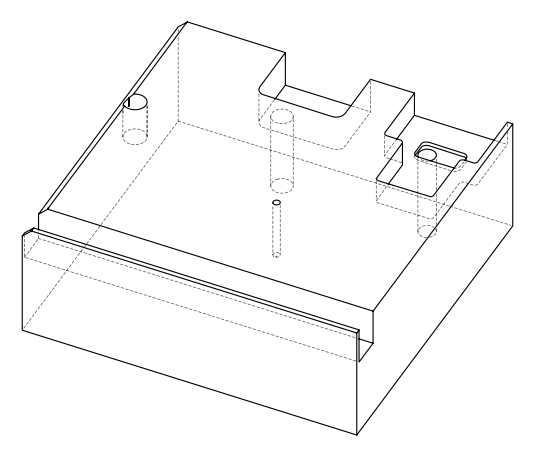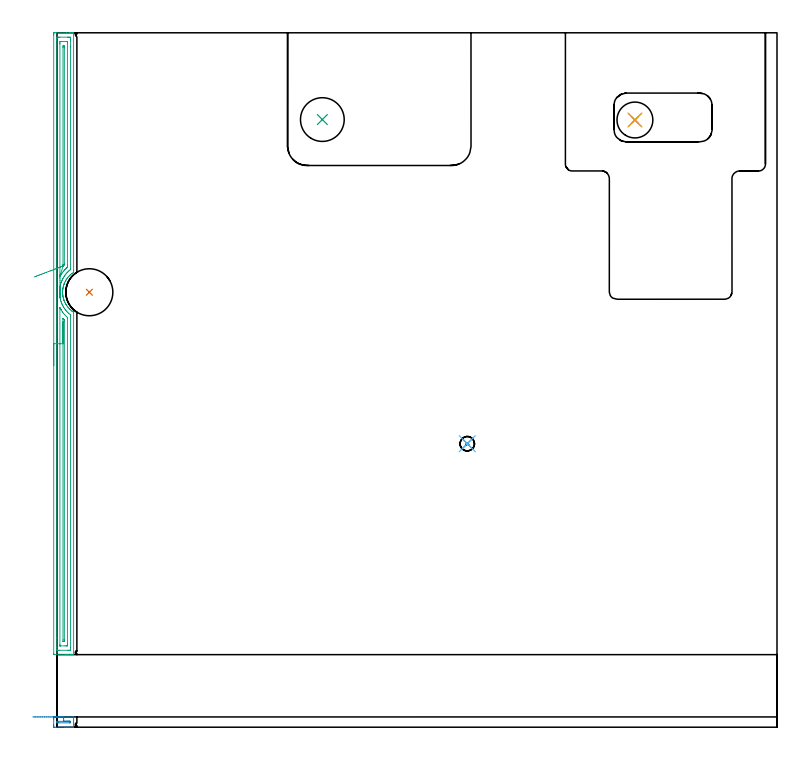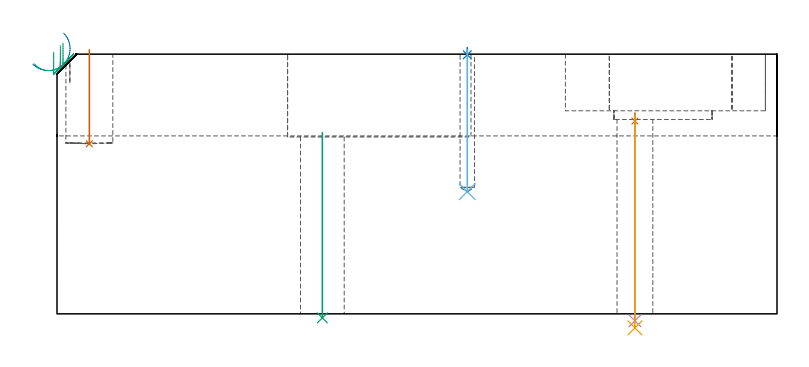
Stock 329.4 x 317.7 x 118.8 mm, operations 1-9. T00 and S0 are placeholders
(PLAN: 13 operations, 9 tool changes, 150.2 min)
(1 SPOT_DRILL | STEP1HOLE_1 | NXT0321_9005460120000 | 0.04 min | 3298 mm3)
(2 SPOT_DRILL_1 | STEP1POCKET | NXT0321_9005460120000 | 0.03 min | 1 mm3)
(3 INDEXABLE_INSERT_DRILL_THROUGH_HOLE_FROM_SOLID | STEP1HOLE | NXT0302_011 | 0.35 min | 37286 mm3)
(4 DRILL_THROUGH_HOLE_INTO_CENTER | STEP1HOLE_1 | NXT0301_065 | 0.38 min | 6174 mm3)
(5 DRILL_TO_ENLARGE_THROUGH_HOLE | STEP1HOLE_1 | UGT0301_288 | 0.4 min | 15593 mm3)
(6 DRILL_BLIND_HOLE_INTO_CENTER | STEP1POCKET | UGT0301_461 | 0.26 min | 2092 mm3)
(7 INDEXABLE_INSERT_DRILL_BLIND_HOLE_FROM_SOLID | STEP1POCKET_1 | NXT0302_014 | 0.17 min | 14777 mm3)
(8 AREA_MILL | FG_CHAMFER_SURFACE | UGT0205_001 | 0.35 min | 425 mm3)
(9 AREA_MILL_1 | FG_CHAMFER_SURFACE_1 | UGT0205_001 | 9.19 min | 11876 mm3)
(10 MILL_OPEN_POCKET | POCKET_OPEN | NXT0201_008 | Follow Part, ap 1.5, ae 75% | 108.1 min | 229521 mm3)
(11 MILL_RECTANGULAR_POCKET | POCKET_RECTANGULAR_STRAIGHT | UGT0201_101 | Follow Part, ap 2.5, ae 75% | 0.76 min | 3056 mm3)
(12 MILL_SLOT | SLOT_PARTIAL_RECTANGULAR | NXT0201_012 | Follow Part, ap 4, ae 75% | 14.12 min | 179861 mm3)
(13 MILL_RECTANGULAR_SLOT | SLOT_RECTANGULAR | NXT0201_012 | Follow Part, ap 4, ae 75% | 16.01 min | 350660 mm3)
(TOOL NXT0321_9005460120000 | NC Spot Drill, 142deg, 12mm, Carbide, Uncoated | D12 PA142 FL30 Z2)
(TOOL NXT0302_011 | Index. Insert Drill 20mm [880-D2000L25-05] | D20 PA176 FL100 Z2)
(TOOL NXT0301_065 | Carbide Drill 9.4mm [860.1-0940-075A1-MM 2214] | D9.4 PA140 FL98 Z2)
(TOOL UGT0301_288 | Twist Drill 16.4 mm | D16.4 PA118 FL125 Z2)
(TOOL UGT0301_461 | Carbide Drill 6.6 mm | D6.6 PA118 FL63 Z2)
(TOOL NXT0302_014 | Index. Insert Drill 21.5mm [880-D2150L25-03] | D21.5 PA176 FL65 Z2)
(TOOL UGT0205_001 | Chamfer Mill 20 x 3 x 45 deg. | D20 FL50 Z2)
(TOOL NXT0201_008 | ENDMILL 6mm [2P460-0600-NA 1630] | D6 FL26 Z6)
(TOOL UGT0201_101 | End Mill 10 mm | D10 FL12 Z2)
(TOOL NXT0201_012 | ENDMILL 16mm [2P460-1600-NA 1630] | D16 FL38 Z6)
(OP 1 SPOT_DRILL)
G17 G21 G94 G90
T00 M6
G54
G17 G0 G90 X264.4 Y277.8 S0 M3
G43 Z128.8 H0
G94 G81 G98 Z88.194 F250. R91.9
G80
M5
M2
(OP 2 SPOT_DRILL_1)
G17 G21 G94 G90
T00 M6
G54
G17 G0 G90 X187.7 Y129.7 S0 M3
G43 Z128.8 H0
G94 G81 G98 Z118.516 F250. R121.8
G80
M5
M2
(OP 3 INDEXABLE_INSERT_DRILL_THROUGH_HOLE_FROM_SOLID)
G17 G21 G94 G90
T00 M6
G54
G17 G0 G90 X121.4 Y278. S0 M3
G43 Z128.8 H1
G94 G81 G98 Z-1.849 F250. R82.9
G80
M5
M2
(OP 4 DRILL_THROUGH_HOLE_INTO_CENTER)
G17 G21 G94 G90
T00 M6
G54
G17 G0 G90 X264.4 Y277.8 S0 M3
G43 Z128.8 H1
G94 G73 G98 Z-3.211 F250. Q9.211 R90.9
G80
M5
M2
(OP 5 DRILL_TO_ENLARGE_THROUGH_HOLE)
G17 G21 G94 G90
T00 M6
G54
G17 G0 G90 X264.4 Y277.8 S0 M3
G43 Z128.8 H0
G94 G73 G98 Z-6.427 F250. Q15.888 R90.9
G80
M5
M2
(OP 6 DRILL_BLIND_HOLE_INTO_CENTER)
G17 G21 G94 G90
T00 M6
G54
G17 G0 G90 X187.7 Y129.7 S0 M3
G43 Z128.8 H0
G94 G81 G98 Z55.9 F250. R120.8
G80
M5
M2
(OP 7 INDEXABLE_INSERT_DRILL_BLIND_HOLE_FROM_SOLID)
G17 G21 G94 G90
T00 M6
G54
G17 G0 G90 X14.8 Y199. S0 M3
G43 Z128.8 H1
G94 G81 G98 Z77.8 F250. R120.8
G80
M5
M2
(OP 8 AREA_MILL)
G17 G21 G94 G90
T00 M6
G54
G17 G0 G90 X-11.092 Y4.7 S1061 M3
G43 Z128.8 H0
Z114.255
G94 G1 X-10.449 Z113.665 F250.
X-9.758 Z113.133
X-9.022 Z112.664
X-8.249 Z112.261
X-7.443 Z111.926
X-6.611 Z111.663
X-5.759 Z111.474
X-4.895 Z111.36
X-4.023 Z111.321
X-3.151 Z111.358
X-2.286 Z111.472
X-1.435 Z111.66
X-0.602 Z111.922
X0.204 Z112.255
X0.978 Z112.657
X1.714 Z113.125
X2.406 Z113.656
X3.05 Z114.245
X5.022 Z116.219
X7.29 Z118.489
X7.572 Y4.693 Z118.763
X7.597 Y4.69 Z118.789
X7.6 Y4.575 Z118.8
Y0.125
X7.597 Y0.01 Z118.789
X7.572 Y0.007 Z118.763
X7.29 Y0. Z118.488
X6.549 Z117.748
X5.771 Z116.971
X5.271 Z116.468
X5.022 Z116.219
X4.383 Z115.58
X4.133 Z115.33
X3.494 Z114.688
X-0.949 Y0.001 Z110.248
X-1.188 Y0.003 Z110.009
X-1.491 Y0.007 Z109.705
X-1.493 Y0.025 Z109.704
X-1.499 Y0.57 Z109.701
X-1.5 Y1.122 Z109.7
Y3.792
X-1.499 Y4.13 Z109.701
X-1.493 Y4.675 Z109.704
X-1.491 Y4.693 Z109.705
X-0.949 Y4.697 Z110.248
X-0.379 Y4.7 Z110.817
X3.05 Z114.245
X3.048 Y4.13 Z114.248
X3.05 Y2.7 Z114.25
X4.922 Z116.122
X5.271 Z116.471
X5.813 Y2.698 Z117.013
X6.16 Y2.69 Z117.36
X6.183 Y2.35 Z117.383
X6.184 Y2.326 Z117.384
X6.16 Y2.01 Z117.36
X5.62 Y2.001 Z116.82
X0.829 Y2. Z112.029
X0.287 Y2.002 Z111.487
X-0.06 Y2.01 Z111.14
X-0.083 Y2.35 Z111.117
X-0.084 Y2.374 Z111.116
X-0.06 Y2.69 Z111.14
X0.48 Y2.699 Z111.68
X3.05 Y2.7 Z114.25
X3.639 Z114.893
X4.17 Z115.585
X4.639 Z116.321
X5.042 Z117.095
X5.376 Z117.901
X5.638 Z118.733
X5.827 Z119.585
X5.941 Z120.45
X5.979 Z121.321
X5.941 Z122.193
X5.827 Z123.058
X5.638 Z123.909
X5.376 Z124.741
X5.042 Z125.547
X4.639 Z126.321
X4.17 Z127.057
X3.639 Z127.749
X3.05 Z128.392
G0 Z128.8
M5
M2
(OP 9 AREA_MILL_1)
G17 G21 G94 G90
T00 M6
G54
G17 G0 G90 X-1.5 Y165.45 S1061 M3
G43 Z128.8 H0
Z119.7
G94 G1 Y165.488 Z118.828 F250.
Y165.602 Z117.964
Y165.791 Z117.112
Y166.053 Z116.28
Y166.387 Z115.474
Y166.79 Z114.7
Y167.258 Z113.964
Y167.79 Z113.272
Y168.379 Z112.629
Y169.022 Z112.04
Y169.714 Z111.508
Y170.45 Z111.04
Y171.224 Z110.637
Y172.03 Z110.303
Y172.862 Z110.041
Y173.714 Z109.852
Y174.578 Z109.738
Y175.45 Z109.7
Y316.74
X-1.499 Y317.079 Z109.701
X-1.494 Y317.628 Z109.704
X-1.492 Y317.692 Z109.706
X-0.949 Y317.696 Z110.249
X-0.331 Y317.7 Z110.866
X4.383 Z115.577
X5.814 Z117.01
X6.16 Z117.355
X6.853 Z118.052
X7.17 Z118.37
X7.56 Y317.693 Z118.751
X7.597 Y317.69 Z118.788
X7.6 Y317.526 Z118.8
Y208.958
X7.593 Y208.111 Z118.793
X7.523 Y208.065 Z118.723
X7.491 Y208.044 Z118.69
X6.899 Y207.618 Z118.096
X6.759 Y207.518 Z117.957
X6.295 Y207.151 Z117.494
X6.16 Y207.025 Z117.356
X5.913 Y206.798 Z117.112
X5.875 Y206.763 Z117.074
X5.758 Y206.645 Z116.958
X5.568 Y206.45 Z116.765
X5.377 Y206.258 Z116.577
X4.992 Y205.814 Z116.191
X4.643 Y205.365 Z115.843
X4.369 Y204.971 Z115.568
X4.109 Y204.569 Z115.308
X4.051 Y204.472 Z115.25
X3.808 Y204.028 Z115.006
X3.586 Y203.579 Z114.783
X3.5 Y203.382 Z114.7
X3.401 Y203.15 Z114.599
X3.359 Y203.054 Z114.558
X3.226 Y202.744 Z114.425
X3.204 Y202.686 Z114.403
X3.198 Y202.667 Z114.397
X3.057 Y202.241 Z114.256
X2.926 Y201.793 Z114.123
X2.816 Y201.347 Z114.014
X2.73 Y200.916 Z113.926
X2.727 Y200.9 Z113.922
X2.686 Y200.648 Z113.884
X2.657 Y200.454 Z113.852
X2.645 Y200.339 Z113.837
X2.606 Y200.029 Z113.805
X2.603 Y200.007 Z113.803
X2.57 Y199.561 Z113.77
X2.563 Y199.28 Z113.76
X2.558 Y199.098 Z113.752
Y198.997 Z113.757
X2.562 Y198.667 Z113.759
X2.587 Y198.236 Z113.779
X2.588 Y198.221 Z113.78
X2.606 Y198.003 Z113.804
X2.628 Y197.789 Z113.821
X2.63 Y197.774 Z113.822
X2.687 Y197.342 Z113.884
X2.688 Y197.328 Z113.887
X2.7 Y197.261 Z113.899
X2.769 Y196.881 Z113.967
X2.867 Y196.449 Z114.062
X2.87 Y196.435 Z114.065
X2.902 Y196.312 Z114.099
X2.942 Y196.164 Z114.139
X2.988 Y196.002 Z114.18
X2.992 Y195.987 Z114.184
X3.124 Y195.555 Z114.317
X3.128 Y195.542 Z114.322
X3.174 Y195.398 Z114.372
X3.197 Y195.333 Z114.397
X3.226 Y195.257 Z114.424
X3.289 Y195.108 Z114.485
X3.438 Y194.746 Z114.637
X3.479 Y194.649 Z114.677
X3.691 Y194.2 Z114.887
X3.921 Y193.756 Z115.12
X4.084 Y193.476 Z115.284
X4.108 Y193.434 Z115.308
X4.383 Y193.014 Z115.579
X4.473 Y192.874 Z115.671
X4.48 Y192.863 Z115.679
X4.73 Y192.518 Z115.929
X4.992 Y192.182 Z116.191
X5.164 Y191.981 Z116.361
X5.173 Y191.97 Z116.37
X5.519 Y191.595 Z116.716
X5.876 Y191.231 Z117.073
X6.039 Y191.077 Z117.237
X6.394 Y190.771 Z117.594
X6.604 Y190.603 Z117.8
X6.741 Y190.492 Z117.94
X6.758 Y190.477 Z117.957
X6.935 Y190.346 Z118.134
X7.049 Y190.263 Z118.245
X7.141 Y190.194 Z118.34
X7.154 Y190.184 Z118.353
X7.388 Y190.023 Z118.588
X7.493 Y189.955 Z118.693
X7.496 Y189.953 Z118.696
X7.601 Y189.879 Z118.784
X7.6 Y189.3 Z118.8
Y33.374
X7.597 Y33.21 Z118.788
X7.56 Y33.207 Z118.751
X7.17 Y33.2 Z118.37
X6.853 Z118.052
X6.16 Z117.355
X4.925 Z116.122
X4.383 Z115.577
X3.765 Z114.961
X-1.22 Z109.977
X-1.492 Y33.21 Z109.706
X-1.499 Y33.481 Z109.699
Y33.497
X-1.5 Y175.45 Z109.7
X-0.086 Z111.114
Y314.398
X-0.085 Y315.292 Z111.115
X-0.084 Y315.316 Z111.116
X-0.06 Y315.69 Z111.14
X0.425 Y315.698 Z111.625
X0.829 Y315.699 Z112.029
X1.311 Y315.7 Z112.511
X4.866 Z116.066
X5.271 Y315.699 Z116.471
X5.757 Y315.697 Z116.957
X6.16 Y315.69 Z117.36
X6.184 Y315.292 Z117.384
X6.185 Y315.267 Z117.385
X6.186 Y314.398 Z117.386
Y311.159
X6.185 Y209.852 Z117.385
X6.184 Y209.828 Z117.384
X6.16 Y209.343 Z117.36
X5.949 Y209.171 Z117.149
X5.688 Y208.958 Z116.888
X5.465 Y208.763 Z116.665
X5.271 Y208.586 Z116.471
X5.006 Y208.332 Z116.206
X4.736 Y208.065 Z115.936
X4.564 Y207.883 Z115.764
X4.383 Y207.683 Z115.583
X4.147 Y207.408 Z115.347
X3.952 Y207.171 Z115.152
X3.753 Y206.911 Z114.953
X3.494 Y206.559 Z114.694
X3.379 Y206.393 Z114.579
X3.302 Y206.278 Z114.502
X3.031 Y205.85 Z114.231
X2.77 Y205.384 Z113.97
X2.606 Y205.076 Z113.806
X2.414 Y204.684 Z113.614
X2.327 Y204.491 Z113.527
X2.144 Y204.061 Z113.344
X1.952 Y203.597 Z113.152
X1.914 Y203.498 Z113.114
X1.889 Y203.424 Z113.089
X1.717 Y202.891 Z112.917
X1.675 Y202.746 Z112.875
X1.663 Y202.704 Z112.863
X1.494 Y202.034 Z112.694
X1.445 Y201.81 Z112.645
X1.345 Y201.291 Z112.545
X1.286 Y200.916 Z112.486
X1.235 Y200.508 Z112.435
X1.189 Y200.023 Z112.389
X1.165 Y199.684 Z112.365
X1.148 Y199.129 Z112.348
X1.152 Y198.804 Z112.352
X1.171 Y198.236 Z112.371
X1.18 Y198.059 Z112.38
X1.196 Y197.867 Z112.396
X1.252 Y197.342 Z112.452
X1.322 Y196.846 Z112.522
X1.394 Y196.449 Z112.594
X1.552 Y195.721 Z112.752
X1.595 Y195.555 Z112.795
X1.717 Y195.115 Z112.917
X1.862 Y194.662 Z113.062
X1.937 Y194.441 Z113.137
X2.212 Y193.768 Z113.412
X2.332 Y193.492 Z113.532
X2.606 Y192.91 Z113.806
X2.623 Y192.874 Z113.823
X2.643 Y192.837 Z113.843
X2.974 Y192.252 Z114.174
X3.141 Y191.981 Z114.341
X3.494 Y191.442 Z114.694
X3.752 Y191.087 Z114.952
X4.027 Y190.732 Z115.227
X4.383 Y190.314 Z115.583
X4.491 Y190.194 Z115.691
X4.874 Y189.798 Z116.074
X5.271 Y189.408 Z116.471
X5.388 Y189.3 Z116.588
X6.16 Y188.651 Z117.36
X6.183 Y188.407 Z117.383
X6.184 Y188.382 Z117.384
X6.186 Y187.513 Z117.386
Y36.502
X6.185 Y35.608 Z117.385
X6.184 Y35.584 Z117.384
X6.16 Y35.21 Z117.36
X5.675 Y35.203 Z116.875
X5.271 Y35.201 Z116.471
X4.789 Y35.2 Z115.989
X1.234 Z112.434
X0.829 Y35.201 Z112.029
X0.343 Y35.203 Z111.543
X-0.06 Y35.21 Z111.14
X-0.084 Y35.608 Z111.116
X-0.085 Y35.633 Z111.115
X-0.086 Y36.502 Z111.114
Y40.844
Y175.45
X1.328 Z112.528
X1.329 Y191.478 Z112.529
X1.331 Y191.981 Z112.531
X1.335 Z112.535
X1.717 Y191.268 Z112.917
X1.818 Y191.087 Z113.018
X1.956 Y190.847 Z113.156
X2.385 Y190.194 Z113.585
X2.606 Y189.874 Z113.806
X3.039 Y189.3 Z114.239
X3.494 Y188.762 Z114.694
X3.827 Y188.407 Z115.027
X4.383 Y187.846 Z115.583
X4.738 Y187.513 Z115.938
X4.765 Y187.483 Z115.965
X4.767 Y187.463 Z115.967
X4.77 Y187.415 Z115.97
X4.771 Y187.318 Z115.971
Y187.122
Y38.289
X4.77 Y37.899 Z115.97
X4.766 Y37.395 Z115.966
X4.764 Y37.21 Z115.964
X4.574 Y37.203 Z115.774
X4.383 Y37.201 Z115.583
X3.688 Y37.2 Z114.888
X1.523 Y37.201 Z112.723
X1.394 Y37.204 Z112.594
X1.348 Y37.209 Z112.548
X1.334 Y37.213 Z112.534
X1.333 Y37.219 Z112.533
X1.33 Y37.265 Z112.53
X1.329 Y37.395 Z112.529
X1.328 Y37.786 Z112.528
Y175.45
X2.743 Z113.943
Y186.619
X2.746 Y186.887 Z113.946
X2.749 Y187.017 Z113.949
X2.752 Y187.023 Z113.952
X2.775 Y187.005 Z113.975
X2.812 Y186.97 Z114.012
X3.151 Y186.619 Z114.351
X3.318 Y186.439 Z114.518
X3.35 Y186.4 Z114.55
X3.353 Y186.327 Z114.553
X3.356 Y186.173 Z114.556
X3.357 Y185.864 Z114.557
Y185.726
Y40.076
X3.356 Y39.458 Z114.556
X3.354 Y39.323 Z114.554
X3.351 Y39.226 Z114.551
X3.263 Y39.21 Z114.463
X3.05 Y39.208 Z114.25
X2.837 Y39.21 Z114.037
X2.749 Y39.226 Z113.949
X2.748 Y39.32 Z113.948
X2.743 Y39.938 Z113.943
Y175.45
Y176.322 Z113.981
Y177.186 Z114.095
Y178.038 Z114.283
Y178.87 Z114.546
Y179.676 Z114.88
Y180.45 Z115.282
Y181.186 Z115.751
Y181.878 Z116.282
Y182.521 Z116.872
Y183.11 Z117.515
Y183.642 Z118.207
Y184.11 Z118.943
Y184.513 Z119.716
Y184.847 Z120.522
Y185.109 Z121.354
Y185.298 Z122.206
Y185.412 Z123.071
Y185.45 Z123.943
G0 X1.524 Y196.252 Z122.726
G1 Y196.273 Z121.854
X1.522 Y196.371 Z120.987
X1.519 Y196.543 Z120.132
X1.514 Y196.789 Z119.295
X1.508 Y197.107 Z118.483
X1.5 Y197.495 Z117.701
X1.492 Y197.949 Z116.957
X1.482 Y198.467 Z116.254
X1.47 Y199.044 Z115.6
X1.458 Y199.675 Z114.998
X1.445 Y200.357 Z114.454
X1.431 Y201.083 Z113.971
X1.416 Y201.849 Z113.553
X1.401 Y202.648 Z113.204
X1.385 Y203.475 Z112.926
X1.369 Y204.323 Z112.721
X1.352 Y205.185 Z112.59
X1.335 Y206.056 Z112.535
X1.331 Y206.278 Z112.531
X1.33 Y206.388 Z112.53
X1.329 Y206.668 Z112.529
X1.328 Y207.171 Z112.528
X1.329 Y312.611 Z112.529
X1.33 Y313.001 Z112.53
X1.334 Y313.505 Z112.534
X1.336 Y313.69 Z112.536
X1.526 Y313.697 Z112.726
X1.717 Y313.699 Z112.917
X2.412 Y313.7 Z113.612
X4.577 Y313.699 Z115.777
X4.706 Y313.696 Z115.906
X4.752 Y313.691 Z115.952
X4.766 Y313.687 Z115.966
X4.767 Y313.681 Z115.967
X4.77 Y313.635 Z115.97
X4.771 Y313.505 Z115.971
X4.772 Y313.114 Z115.972
X4.771 Y211.639 Z115.971
X4.77 Y211.249 Z115.97
X4.767 Y210.746 Z115.967
X4.764 Y210.552 Z115.964
X4.755 Y210.514 Z115.955
X4.729 Y210.487 Z115.929
X4.684 Y210.442 Z115.884
X4.383 Y210.157 Z115.583
X4.228 Y210.008 Z115.428
X4.071 Y209.852 Z115.271
X3.788 Y209.557 Z114.988
X3.494 Y209.24 Z114.694
X3.362 Y209.091 Z114.562
X3.249 Y208.958 Z114.449
X2.963 Y208.599 Z114.163
X2.606 Y208.132 Z113.806
X2.577 Y208.094 Z113.777
X2.557 Y208.065 Z113.757
X2.22 Y207.559 Z113.42
X1.969 Y207.171 Z113.169
X1.875 Y207.013 Z113.075
X1.717 Y206.736 Z112.917
X1.556 Y206.44 Z112.756
X1.467 Y206.278 Z112.667
X1.335 Y206.056 Z112.535
X2.75 Y210.974 Z113.95
X2.748 Y210.985 Z113.948
X2.745 Y211.064 Z113.945
X2.743 Y211.501 Z113.943
Y211.639
Y310.962
X2.747 Y311.575 Z113.947
X2.75 Y311.674 Z113.95
X2.837 Y311.69 Z114.037
X3.05 Y311.691 Z114.25
X3.263 Y311.69 Z114.463
X3.35 Y311.674 Z114.55
X3.357 Y310.824 Z114.557
Y211.915
X3.356 Y211.778 Z114.556
X3.352 Y211.639 Z114.552
X3.35 Y211.605 Z114.55
X3.328 Y211.575 Z114.528
X3.284 Y211.524 Z114.484
X3.227 Y211.462 Z114.427
X3.168 Y211.401 Z114.368
X3.007 Y211.236 Z114.207
X2.934 Y211.16 Z114.134
X2.852 Y211.074 Z114.052
X2.778 Y210.998 Z113.978
X2.753 Y210.975 Z113.953
X2.75 Y210.974 Z113.95
X2.13 Y210.739 Z113.382
X1.467 Y210.487 Z112.875
X0.764 Y210.221 Z112.431
X0.029 Y209.942 Z112.054
X-0.735 Y209.653 Z111.748
X-1.521 Y209.355 Z111.513
X-2.323 Y209.051 Z111.353
X-3.135 Y208.743 Z111.268
X-3.95 Y208.434 Z111.26
X-4.764 Y208.126 Z111.327
X-5.569 Y207.821 Z111.47
X-6.359 Y207.521 Z111.687
X-7.128 Y207.23 Z111.977
X-7.871 Y206.948 Z112.338
X-8.581 Y206.679 Z112.766
X-9.254 Y206.424 Z113.259
X-9.884 Y206.185 Z113.813
X-10.467 Y205.964 Z114.424
G0 Z128.8
M5
M2
